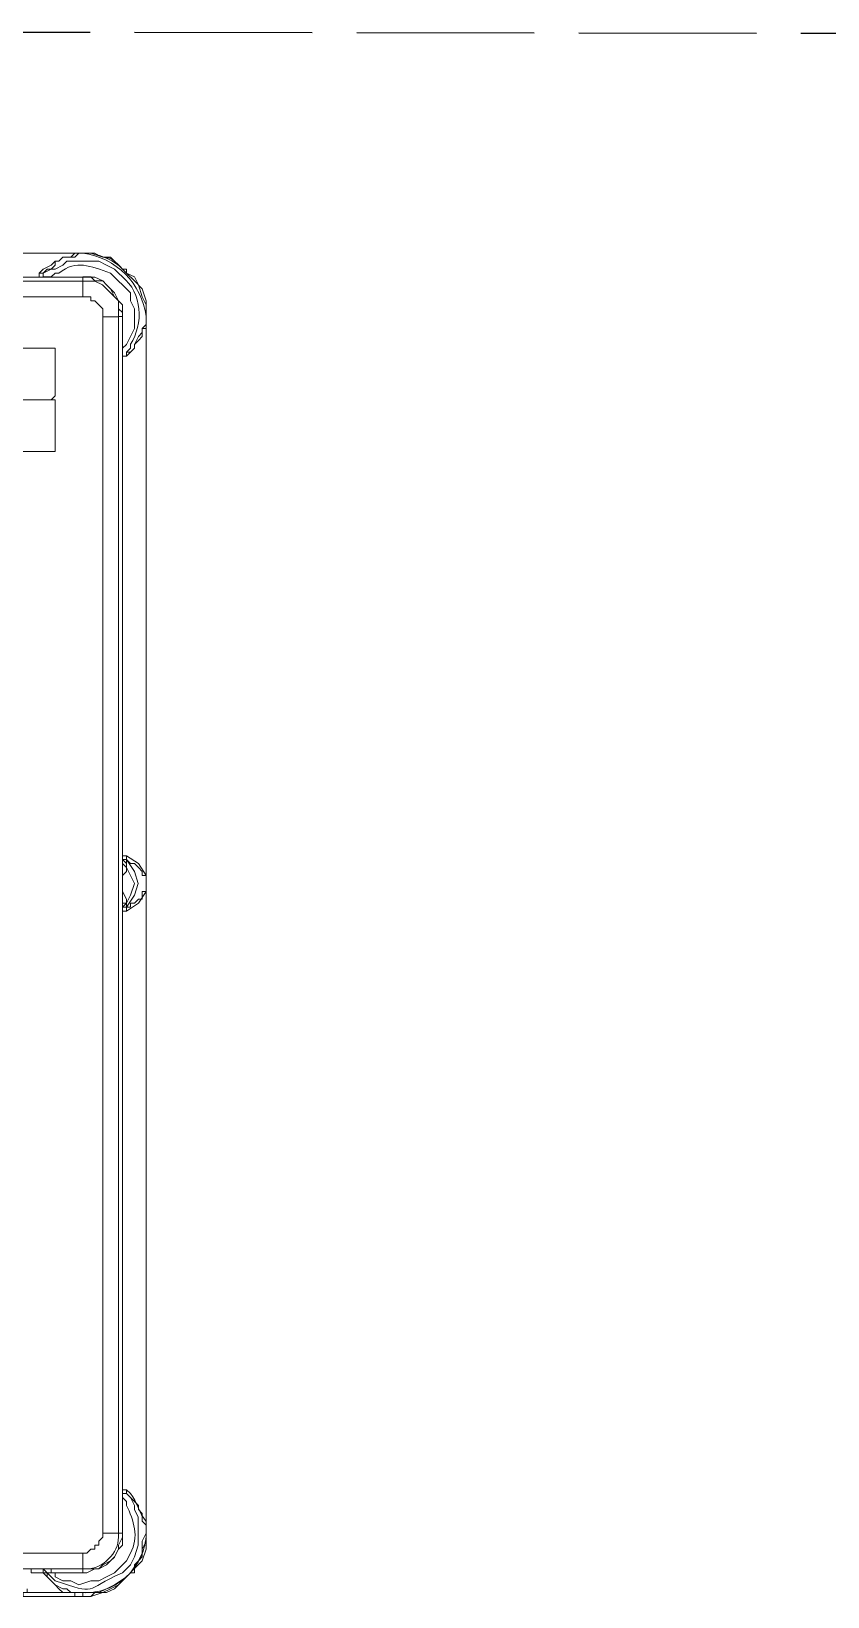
# Model space of a CAD drawing. Header units: millimetres. Extents: x 3165 to 8716, y -1118 to 2802.
# Drawn here: x 4885 to 4938.8, y 1608 to 1713.8 of the extents above; entities that cross this region are included whole.
import ezdxf

# ---------------------------------------------------------------- set-up
doc = ezdxf.new("R2010")
doc.units = ezdxf.units.MM
doc.linetypes.add('ACAD_ISO02W100', pattern=[15, 12, -3])
doc.linetypes.add('PDF_IMPORT', pattern=[1, 0.8, -0.2])
doc.layers.add('PDF_Geometry', color=7, linetype='Continuous', true_color=0x1f1916)
doc.layers.add('TERRA', color=3, linetype='ACAD_ISO02W100')

msp = doc.modelspace()

# ---------------------------------------------------------------- linework, layer by layer
at = {"layer": 'PDF_Geometry', "color": 0, "lineweight": 15}
for points in [[(4887.97, 1698.8), (4883.42, 1698.8), (4881.82, 1698), (4881.82, 1698.8), (4884.76, 1698.8), (4888.51, 1698.8), (4887.97, 1698.8), (4887.71, 1698.53), (4887.17, 1698.53), (4886.9, 1698.26), (4886.64, 1698.26), (4886.37, 1698), (4885.83, 1697.73), (4885.56, 1697.46), (4885.83, 1697.46)], [(4883.69, 1698.8), (4887.97, 1698.8), (4888.51, 1698.8), (4888.24, 1698.8), (4887.97, 1698.53), (4887.17, 1698.53), (4886.9, 1698.27), (4886.64, 1698.27), (4886.64, 1698), (4886.37, 1697.73), (4886.1, 1697.73), (4885.83, 1697.46)], [(4889.04, 1698.8), (4888.51, 1698.8), (4889.31, 1698.8)], [(4879.14, 1697.19), (4885.56, 1697.19), (4885.83, 1697.19), (4885.56, 1697.19), (4885.56, 1697.46)], [(4891.18, 1697.2), (4890.92, 1697.46), (4890.65, 1697.73), (4890.11, 1698), (4889.58, 1698.27), (4887.44, 1698.27), (4887.17, 1698), (4886.63, 1697.73), (4886.37, 1697.73), (4885.83, 1697.46), (4885.83, 1697.2), (4886.37, 1697.2)], [(4886.9, 1697.46), (4886.63, 1697.46), (4886.37, 1697.2)], [(4891.18, 1692.38), (4891.45, 1692.64), (4891.72, 1693.18), (4891.99, 1693.72), (4891.99, 1695.05), (4891.72, 1695.59), (4891.72, 1696.12), (4890.38, 1697.46)], [(4786.78, 1696.92), (4888.5, 1696.92), (4888.5, 1695.85)], [(4888.51, 1697.19), (4886.1, 1697.19), (4885.83, 1697.19), (4879.14, 1697.19)], [(4886.1, 1697.19), (4886.37, 1697.19), (4886.64, 1697.19)], [(4891.19, 1657.3), (4891.19, 1657.57), (4891.19, 1657.84), (4891.19, 1691.84), (4891.19, 1692.37), (4891.19, 1694.52), (4891.19, 1695.32), (4890.92, 1695.59), (4890.65, 1696.12), (4890.38, 1696.39), (4890.12, 1696.66), (4889.85, 1696.93), (4889.31, 1697.19), (4888.51, 1697.19), (4888.24, 1697.19)], [(4888.5, 1696.92), (4889.31, 1696.92), (4889.84, 1696.66), (4890.11, 1696.39), (4890.38, 1696.12), (4890.65, 1695.85), (4890.91, 1695.59), (4890.91, 1694.51), (4889.84, 1694.51)], [(4890.92, 1694.52), (4891.19, 1694.52), (4891.19, 1694.79), (4890.92, 1695.05), (4890.92, 1695.59), (4890.65, 1695.86), (4890.38, 1696.39), (4890.11, 1696.66), (4889.85, 1696.93), (4889.31, 1696.93), (4889.04, 1697.2), (4888.51, 1697.2), (4888.51, 1696.93)], [(4882.89, 1610.98), (4888.51, 1610.98), (4888.78, 1610.98), (4889.04, 1611.25), (4889.31, 1611.25), (4889.31, 1611.52), (4889.58, 1611.52), (4889.58, 1611.79), (4889.85, 1612.05), (4889.85, 1612.32), (4889.85, 1694.52), (4889.85, 1695.05), (4889.58, 1695.32), (4889.31, 1695.59), (4889.04, 1695.59), (4889.04, 1695.86), (4888.51, 1695.86), (4786.78, 1695.86)], [(4890.91, 1694.52), (4890.91, 1612.32)], [(4891.19, 1694.52), (4891.19, 1692.37)], [(4892.79, 1656.77), (4892.79, 1693.98)], [(4886.37, 1688.89), (4872.98, 1688.89), (4871.91, 1688.89), (4871.64, 1688.89), (4871.64, 1685.68), (4871.91, 1685.41), (4872.98, 1685.41), (4886.37, 1685.41), (4886.64, 1685.41), (4886.64, 1685.68), (4886.64, 1688.89), (4886.37, 1688.89), (4886.64, 1689.16), (4886.64, 1692.38), (4886.37, 1692.38), (4872.98, 1692.38)], [(4891.18, 1692.38), (4891.18, 1692.11), (4891.18, 1691.84), (4891.45, 1691.84), (4891.45, 1692.11), (4891.72, 1692.38), (4891.72, 1692.65)], [(4891.18, 1692.11), (4891.18, 1691.84)], [(4891.19, 1691.84), (4891.19, 1658.11)], [(4891.45, 1691.84), (4891.19, 1691.84)], [(4891.18, 1657.84), (4891.45, 1657.57), (4891.45, 1657.3)], [(4891.19, 1657.84), (4891.19, 1658.11), (4891.19, 1657.84), (4891.45, 1657.84)], [(4891.19, 1658.1), (4891.45, 1658.1)], [(4891.19, 1657.57), (4891.45, 1657.3), (4891.45, 1657.03), (4891.19, 1656.76), (4891.19, 1655.69), (4891.45, 1655.16), (4891.45, 1654.89), (4891.19, 1654.89)], [(4891.45, 1654.89), (4891.45, 1654.62), (4891.99, 1655.43), (4892.25, 1656.23), (4891.99, 1657.03), (4891.45, 1657.84), (4891.45, 1657.57)], [(4891.45, 1654.89), (4891.72, 1655.43), (4891.99, 1656.23), (4891.45, 1657.3)], [(4891.19, 1612.59), (4891.19, 1612.32), (4891.19, 1614.73), (4891.19, 1615.26), (4891.19, 1654.36), (4891.19, 1654.89), (4891.19, 1655.16)], [(4891.45, 1654.36), (4892.26, 1654.89), (4892.79, 1655.69)], [(4891.45, 1654.36), (4892.26, 1654.89), (4892.79, 1655.69)], [(4891.45, 1654.36), (4892.26, 1654.89), (4892.79, 1655.69)], [(4891.45, 1654.36), (4892.26, 1654.89), (4892.79, 1655.69)], [(4891.45, 1654.36), (4892.26, 1654.89), (4892.79, 1655.69)], [(4891.45, 1654.36), (4892.26, 1654.89), (4892.79, 1655.69)], [(4891.45, 1654.36), (4892.26, 1654.89), (4892.79, 1655.69)], [(4891.45, 1654.36), (4892.26, 1654.89), (4892.79, 1655.69)], [(4891.45, 1654.36), (4892.26, 1654.89), (4892.79, 1655.69)], [(4891.45, 1654.36), (4892.26, 1654.89), (4892.79, 1655.69)], [(4891.45, 1654.36), (4892.26, 1654.89), (4892.79, 1655.69)], [(4891.45, 1654.36), (4892.26, 1654.89), (4892.79, 1655.69)], [(4891.45, 1654.36), (4892.26, 1654.89), (4892.79, 1655.69)], [(4891.45, 1654.36), (4892.26, 1654.89), (4892.79, 1655.69)], [(4891.45, 1654.36), (4892.26, 1654.89), (4892.79, 1655.69)], [(4891.45, 1654.36), (4892.26, 1654.89), (4892.79, 1655.69)], [(4891.45, 1654.36), (4892.26, 1654.89), (4892.79, 1655.69)], [(4891.45, 1654.36), (4892.26, 1654.89), (4892.79, 1655.69)], [(4892.79, 1612.86), (4892.79, 1655.69)], [(4891.45, 1654.89), (4891.18, 1654.63), (4891.18, 1654.36)], [(4891.45, 1654.62), (4891.19, 1654.62), (4891.19, 1654.36), (4891.19, 1615.27)], [(4891.45, 1654.36), (4891.19, 1654.36)], [(4888.51, 1608.04), (4888.51, 1608.31), (4889.58, 1608.31), (4890.11, 1608.57), (4890.65, 1608.84), (4891.45, 1609.38), (4891.72, 1609.65), (4892.26, 1610.45), (4892.52, 1610.98), (4892.52, 1611.79), (4892.79, 1612.32), (4892.79, 1612.86), (4892.52, 1613.13), (4892.52, 1613.66), (4892.26, 1613.93), (4892.26, 1614.2), (4891.45, 1615)], [(4891.18, 1609.65), (4891.45, 1609.91), (4891.72, 1610.18), (4891.99, 1610.72), (4892.25, 1611.52), (4892.25, 1613.4), (4891.99, 1613.93), (4891.99, 1614.2), (4891.72, 1614.73), (4891.45, 1615), (4891.18, 1615), (4891.18, 1615.27), (4891.18, 1615), (4891.18, 1614.73)], [(4891.18, 1615.27), (4891.18, 1615)], [(4891.19, 1615.26), (4891.45, 1615.26)], [(4891.72, 1615), (4891.45, 1615.26), (4891.45, 1615)], [(4891.45, 1614.2), (4891.45, 1614.46), (4891.18, 1614.73)], [(4891.19, 1614.73), (4891.19, 1614.19)], [(4888.51, 1609.91), (4889.58, 1609.91), (4889.85, 1610.18), (4890.38, 1610.45), (4890.65, 1610.72), (4890.92, 1611.25), (4890.92, 1611.52), (4891.19, 1612.06), (4891.19, 1612.32), (4890.92, 1612.32)], [(4891.19, 1612.32), (4891.19, 1611.52), (4890.92, 1611.25), (4890.65, 1610.71), (4890.38, 1610.45), (4890.12, 1610.18), (4889.58, 1609.91), (4889.31, 1609.91), (4888.78, 1609.64), (4888.51, 1609.64), (4888.51, 1609.91)], [(4890.91, 1612.05), (4890.91, 1612.32), (4889.84, 1612.32)], [(4888.5, 1610.98), (4888.5, 1609.91), (4883.15, 1609.91), (4882.88, 1609.91)], [(4886.37, 1609.64), (4886.63, 1609.64), (4886.63, 1609.38), (4887.17, 1609.11), (4887.7, 1609.11), (4888.24, 1608.84), (4889.04, 1609.11), (4889.58, 1609.11), (4890.11, 1609.38), (4890.65, 1609.64), (4890.92, 1609.91), (4891.18, 1610.18), (4891.45, 1610.45), (4891.72, 1610.98)], [(4885.03, 1609.92), (4885.83, 1609.92), (4886.37, 1609.92), (4888.51, 1609.92)], [(4885.03, 1609.91), (4885.03, 1609.64), (4885.83, 1609.64), (4885.83, 1609.91)], [(4886.1, 1609.65), (4885.83, 1609.91)], [(4888.51, 1609.64), (4886.37, 1609.64), (4886.37, 1609.91)], [(4888.77, 1609.91), (4888.5, 1609.91)], [(4885.83, 1609.65), (4886.1, 1609.65), (4885.83, 1609.65)], [(4886.37, 1609.65), (4886.1, 1609.65), (4886.37, 1609.38), (4886.63, 1609.11)], [(4884.49, 1608.31), (4884.76, 1608.31), (4884.76, 1608.57), (4884.76, 1608.31), (4884.76, 1608.57), (4884.76, 1608.31), (4884.76, 1608.57), (4884.76, 1608.31), (4884.76, 1608.57), (4884.76, 1608.31), (4884.76, 1608.57), (4884.76, 1608.31), (4884.76, 1608.57), (4884.76, 1608.31), (4884.76, 1608.57), (4884.76, 1608.31), (4884.76, 1608.57), (4884.76, 1608.31), (4884.76, 1608.57), (4884.76, 1608.31), (4887.97, 1608.31)], [(4888.51, 1608.04), (4887.97, 1608.04), (4884.49, 1608.04), (4884.49, 1608.31), (4884.49, 1608.04)], [(4887.97, 1608.31), (4887.97, 1608.04)]]:
    msp.add_lwpolyline(points, dxfattribs=at)
for points in [[(4892.79, 1613.12), (4892.79, 1612.86), (4892.79, 1612.32), (4892.79, 1694.52, 0.342623), (4888.51, 1698.8), (4888.78, 1698.8)], [(4888.51, 1698.8), (4889.04, 1698.8), (4889.85, 1698.53), (4890.38, 1698.53), (4890.92, 1698), (4891.45, 1697.46), (4891.99, 1696.93), (4892.52, 1696.39), (4892.79, 1695.59), (4892.79, 1694.52), (4892.79, 1693.98), (4892.79, 1656.77), (4892.79, 1655.7), (4892.79, 1612.86), (4892.79, 1612.32), (4892.79, 1611.79), (4892.52, 1611.25), (4892.52, 1610.72), (4892.26, 1610.45), (4891.99, 1610.18), (4891.99, 1609.65), (4891.72, 1609.65), (4890.65, 1608.57), (4890.11, 1608.31), (4889.31, 1608.31), (4889.04, 1608.04), (4888.51, 1608.04), (4888.51, 1608.31, 0.420162), (4892.79, 1612.32), (4892.79, 1611.25), (4892.52, 1610.45), (4890.92, 1608.84), (4890.38, 1608.57), (4889.85, 1608.31), (4889.04, 1608.04), (4888.51, 1608.04)]]:
    msp.add_lwpolyline(points, format="xyb", dxfattribs=at)
for points in [[(4892.79, 1694.52), (4892.79, 1695.32), (4892.52, 1695.86), (4892.26, 1696.66), (4891.99, 1697.2), (4891.45, 1697.46), (4891.45, 1697.73), (4891.19, 1697.73), (4891.45, 1697.73), (4891.45, 1697.46), (4891.99, 1697.2), (4892.26, 1696.66), (4892.52, 1695.86), (4892.79, 1695.32)], [(4891.45, 1691.84), (4891.72, 1692.11), (4891.99, 1692.38), (4891.99, 1692.64), (4892.26, 1692.91), (4892.52, 1693.18), (4892.52, 1693.72), (4892.79, 1693.72), (4892.79, 1693.98), (4892.79, 1694.52), (4892.79, 1693.98), (4892.52, 1693.72), (4892.52, 1693.45), (4892.26, 1693.18), (4891.99, 1692.64), (4891.99, 1692.38), (4891.72, 1692.11), (4891.45, 1692.11)], [(4892.79, 1655.69), (4892.79, 1656.77), (4892.26, 1657.57), (4891.45, 1658.1), (4892.26, 1657.57), (4892.79, 1656.77), (4892.26, 1657.57), (4891.45, 1658.1), (4892.26, 1657.57), (4892.79, 1656.77), (4892.26, 1657.57), (4891.45, 1658.1), (4892.26, 1657.57), (4892.79, 1656.77), (4892.26, 1657.57), (4891.45, 1658.1), (4892.26, 1657.57), (4892.79, 1656.77), (4892.26, 1657.57), (4891.45, 1658.1), (4892.26, 1657.57), (4892.79, 1656.77), (4892.26, 1657.57), (4891.45, 1658.1), (4892.26, 1657.57), (4892.79, 1656.77), (4892.26, 1657.57), (4891.45, 1658.1), (4892.26, 1657.57), (4892.79, 1656.77), (4892.26, 1657.57), (4891.45, 1658.1), (4892.26, 1657.57), (4892.79, 1656.77), (4892.26, 1657.57), (4891.45, 1658.1), (4892.26, 1657.57), (4892.79, 1656.77), (4892.26, 1657.57), (4891.45, 1658.1), (4892.26, 1657.57), (4892.79, 1656.77), (4892.26, 1657.57), (4891.45, 1658.1), (4891.45, 1657.84), (4891.72, 1657.57), (4891.99, 1657.57), (4892.26, 1657.3), (4892.52, 1657.03), (4892.52, 1656.77), (4892.79, 1656.77), (4892.79, 1655.69), (4892.52, 1655.69), (4892.52, 1655.16), (4892.26, 1655.16), (4891.99, 1654.89), (4891.72, 1654.89), (4891.72, 1654.62), (4891.45, 1654.62), (4891.45, 1654.36), (4892.26, 1654.89)], [(4892.79, 1655.69), (4892.26, 1654.89), (4891.45, 1654.36), (4892.26, 1654.89)], [(4885.83, 1609.65), (4886.1, 1609.38), (4886.37, 1609.11), (4886.64, 1608.84), (4886.9, 1608.57), (4887.17, 1608.31), (4887.97, 1608.31), (4888.51, 1608.31), (4887.71, 1608.31), (4887.44, 1608.57), (4887.17, 1608.57), (4886.64, 1608.84), (4886.37, 1609.11), (4886.1, 1609.38), (4886.1, 1609.65)]]:
    msp.add_lwpolyline(points, close=True, dxfattribs=at)
at = {"layer": 'PDF_Geometry', "color": 0, "linetype": 'PDF_IMPORT', "lineweight": 15, "ltscale": 0.112583}
msp.add_lwpolyline([(4888.51, 1608.04), (4786.78, 1608.04)], dxfattribs=at)
at = {"layer": 'PDF_Geometry', "color": 0, "lineweight": 15}
for points in [[(4891.19, 1697.73), (4890.58, 1698.33), (4889.87, 1698.62), (4889.04, 1698.8)], [(4889.31, 1698.8), (4890.27, 1698.23), (4890.18, 1698.88), (4891.19, 1697.73)], [(4890.38, 1697.46), (4888.96, 1697.93), (4888.12, 1698.41), (4886.9, 1697.46)], [(4886.64, 1697.19), (4887.17, 1697.19), (4887.71, 1697.19), (4888.24, 1697.19)], [(4891.18, 1697.2), (4892.53, 1696.14), (4892.63, 1694.01), (4891.72, 1692.65)], [(4891.19, 1655.16), (4891.19, 1655.87), (4891.19, 1656.59), (4891.19, 1657.3)], [(4891.72, 1615), (4892.22, 1614.44), (4892.29, 1613.68), (4892.79, 1613.12)], [(4891.19, 1614.19), (4891.19, 1613.66), (4891.19, 1613.12), (4891.19, 1612.59)], [(4891.72, 1610.98), (4892.33, 1612.03), (4891.95, 1613.24), (4891.45, 1614.2)], [(4890.91, 1612.05), (4890.95, 1611.02), (4889.83, 1609.89), (4888.77, 1609.91)], [(4891.18, 1609.65), (4888.53, 1608.46), (4889.52, 1608.14), (4886.63, 1609.11)]]:
    msp.add_open_spline(points, degree=3, dxfattribs=at)
at = {"layer": 'TERRA'}
msp.add_line((4847.01, 1713.8), (6308.93, 1711.73), dxfattribs=at)

doc.saveas('drawing.dxf')
